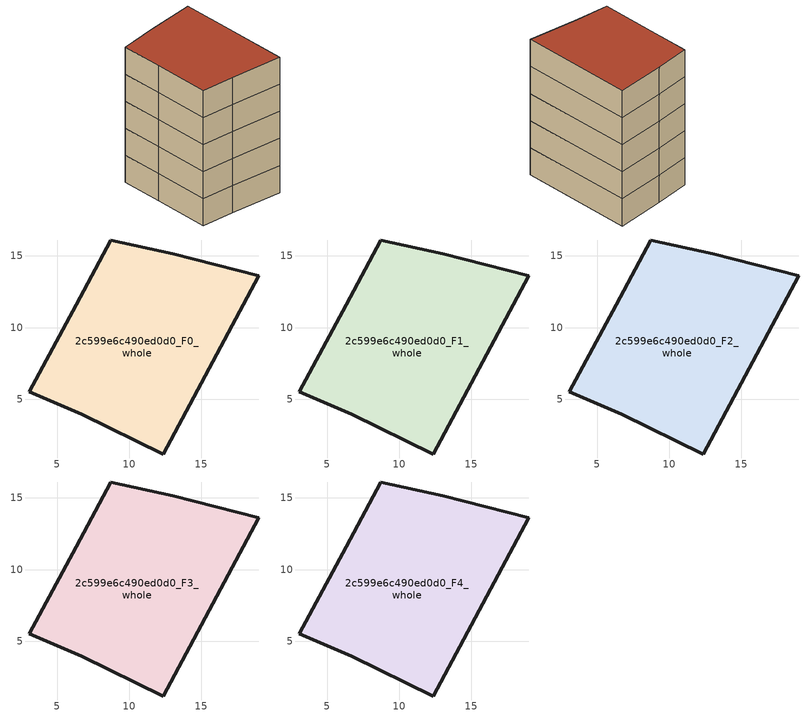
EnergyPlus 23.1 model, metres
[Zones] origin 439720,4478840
2c599e6c490ed0d0_F0_whole
 floor ground (EU_floor_Construction): 19,13.6 12.38,1.2 6.72,3.97 3.07,5.54 6.31,11.58 8.73,16.09 13.02,15.12 z0
 wall outside (EU_wall_Construction): 13.02,15.12 8.73,16.09 6.31,11.58 3.07,5.54 6.72,3.97 12.38,1.2 19,13.6 13.02,15.12 z0:3
2c599e6c490ed0d0_F1_whole
 floor to 2c599e6c490ed0d0_F0_whole (EU_floor_Construction): 19,13.6 12.38,1.2 6.72,3.97 3.07,5.54 6.31,11.58 8.73,16.09 13.02,15.12 z3
 wall outside (EU_wall_Construction): 13.02,15.12 8.73,16.09 6.31,11.58 3.07,5.54 6.72,3.97 12.38,1.2 19,13.6 13.02,15.12 z3:6
2c599e6c490ed0d0_F2_whole
 floor to 2c599e6c490ed0d0_F1_whole (EU_floor_Construction): 19,13.6 12.38,1.2 6.72,3.97 3.07,5.54 6.31,11.58 8.73,16.09 13.02,15.12 z6
 wall outside (EU_wall_Construction): 13.02,15.12 8.73,16.09 6.31,11.58 3.07,5.54 6.72,3.97 12.38,1.2 19,13.6 13.02,15.12 z6:9
2c599e6c490ed0d0_F3_whole
 floor to 2c599e6c490ed0d0_F2_whole (EU_floor_Construction): 19,13.6 12.38,1.2 6.72,3.97 3.07,5.54 6.31,11.58 8.73,16.09 13.02,15.12 z9
 wall outside (EU_wall_Construction): 13.02,15.12 8.73,16.09 6.31,11.58 3.07,5.54 6.72,3.97 12.38,1.2 19,13.6 13.02,15.12 z9:12
2c599e6c490ed0d0_F4_whole
 floor to 2c599e6c490ed0d0_F3_whole (EU_floor_Construction): 19,13.6 12.38,1.2 6.72,3.97 3.07,5.54 6.31,11.58 8.73,16.09 13.02,15.12 z12
 wall outside (EU_wall_Construction): 13.02,15.12 8.73,16.09 6.31,11.58 3.07,5.54 6.72,3.97 12.38,1.2 19,13.6 13.02,15.12 z12:15
 roof outside (EU_roof_Construction): 12.38,1.2 19,13.6 13.02,15.12 8.73,16.09 6.31,11.58 3.07,5.54 6.72,3.97 z15
[Building]
EU S2 Campaign: North Axis=0; Terrain=City; Solar Distribution=FullExterior
[Site:Location]
Madrid: Latitude=40.5; Longitude=-3.5; Time Zone=1; Elevation=609
[SizingPeriod:WeatherFileDays]
AnnualSizingPeriod: Begin Month=1; Begin Day of Month=1; End Month=12; End Day of Month=31; Day of Week for Start Day=Monday; Use Weather File Daylight Saving Period=No; Use Weather File Rain and Snow Indicators=No
[MATERIAL]
EU_InternalMass_Material: Roughness=MediumRough; Thickness=0.1; Conductivity=1; Density=1800; Specific Heat=900; Thermal Absorptance=0.9; Solar Absorptance=0.7; Visible Absorptance=0.7
[MATERIAL:NOMASS] Roughness=MediumRough; Thermal Absorptance=0.9; Solar Absorptance=0.7; Visible Absorptance=0.7
Name | Thermal Resistance
EU_wall_NoMass | 0.419739
EU_roof_NoMass | 0.352165
EU_floor_NoMass | 0.608284
[CONSTRUCTION]
EU_wall_Construction: EU_wall_NoMass
EU_roof_Construction: EU_roof_NoMass
EU_floor_Construction: EU_floor_NoMass
EU_InternalMass_Construction: EU_InternalMass_Material
[ZONE] Type=1; Multiplier=1; Ceiling Height=autocalculate; Floor Area=autocalculate; Part of Total Floor Area=Yes
Name | Volume
2c599e6c490ed0d0_F0_whole | 399.033
2c599e6c490ed0d0_F1_whole; 2c599e6c490ed0d0_F2_whole; 2c599e6c490ed0d0_F3_whole; 2c599e6c490ed0d0_F4_whole | 399.032
[INTERNALMASS] Construction=EU_InternalMass_Construction; Surface Area=133.011
Name | Zone or ZoneList
2c599e6c490ed0d0_F0_whole_EU_InternalMass | 2c599e6c490ed0d0_F0_whole
2c599e6c490ed0d0_F1_whole_EU_InternalMass | 2c599e6c490ed0d0_F1_whole
2c599e6c490ed0d0_F2_whole_EU_InternalMass | 2c599e6c490ed0d0_F2_whole
2c599e6c490ed0d0_F3_whole_EU_InternalMass | 2c599e6c490ed0d0_F3_whole
2c599e6c490ed0d0_F4_whole_EU_InternalMass | 2c599e6c490ed0d0_F4_whole
[OTHEREQUIPMENT] Fuel Type=Electricity; Design Level Calculation Method=Watts/Area; Power per Zone Floor Area=1; Fraction Latent=0; Fraction Radiant=0; Fraction Lost=0; Carbon Dioxide Generation Rate=0; EndUse Subcategory=EU_Step8_InternalGains
Name | Zone or ZoneList or Space or SpaceList | Schedule
EU_Step8_InternalGain_2c599e6c490ed0d0_F0_whole_f000 | 2c599e6c490ed0d0_F0_whole | EU_Step8_GainSchedule_2c599e6c490ed0d0_F0_whole_f000
EU_Step8_InternalGain_2c599e6c490ed0d0_F1_whole_f000 | 2c599e6c490ed0d0_F1_whole | EU_Step8_GainSchedule_2c599e6c490ed0d0_F1_whole_f000
EU_Step8_InternalGain_2c599e6c490ed0d0_F2_whole_f000 | 2c599e6c490ed0d0_F2_whole | EU_Step8_GainSchedule_2c599e6c490ed0d0_F2_whole_f000
EU_Step8_InternalGain_2c599e6c490ed0d0_F3_whole_f000 | 2c599e6c490ed0d0_F3_whole | EU_Step8_GainSchedule_2c599e6c490ed0d0_F3_whole_f000
EU_Step8_InternalGain_2c599e6c490ed0d0_F4_whole_f000 | 2c599e6c490ed0d0_F4_whole | EU_Step8_GainSchedule_2c599e6c490ed0d0_F4_whole_f000
[ZONEVENTILATION:DESIGNFLOWRATE] Schedule=EU_AlwaysOn; Design Flow Rate Calculation Method=AirChanges/Hour; Air Changes per Hour=0.703302; Ventilation Type=Natural; Fan Pressure Rise=0; Fan Total Efficiency=1; Constant Term Coefficient=1; Temperature Term Coefficient=0; Velocity Term Coefficient=0; Velocity Squared Term Coefficient=0; Minimum Indoor Temperature=-100; Maximum Indoor Temperature=100; Delta Temperature=-100; Minimum Outdoor Temperature=-100; Maximum Outdoor Temperature=100; Maximum Wind Speed=40
Name | Zone or ZoneList or Space or SpaceList
EU_ConstantAir_2c599e6c490ed0d0_F0_whole | 2c599e6c490ed0d0_F0_whole
EU_ConstantAir_2c599e6c490ed0d0_F1_whole | 2c599e6c490ed0d0_F1_whole
EU_ConstantAir_2c599e6c490ed0d0_F2_whole | 2c599e6c490ed0d0_F2_whole
EU_ConstantAir_2c599e6c490ed0d0_F3_whole | 2c599e6c490ed0d0_F3_whole
EU_ConstantAir_2c599e6c490ed0d0_F4_whole | 2c599e6c490ed0d0_F4_whole
[HVACTEMPLATE:THERMOSTAT] Constant Heating Setpoint=20; Constant Cooling Setpoint=50
EU_HeatOnly_2c599e6c490ed0d0_F0_whole; EU_HeatOnly_2c599e6c490ed0d0_F1_whole; EU_HeatOnly_2c599e6c490ed0d0_F2_whole; EU_HeatOnly_2c599e6c490ed0d0_F3_whole; EU_HeatOnly_2c599e6c490ed0d0_F4_whole
[HVACTEMPLATE:ZONE:IDEALLOADSAIRSYSTEM] System Availability Schedule=EU_AlwaysOn; Maximum Heating Supply Air Temperature=50; Minimum Cooling Supply Air Temperature=13; Maximum Heating Supply Air Humidity Ratio=0.0156; Minimum Cooling Supply Air Humidity Ratio=0.0077; Heating Limit=NoLimit; Cooling Limit=NoLimit; Heating Availability Schedule=EU_AlwaysOn; Cooling Availability Schedule=EU_CoolingOff; Dehumidification Control Type=ConstantSensibleHeatRatio; Cooling Sensible Heat Ratio=0.7; Dehumidification Setpoint=60; Humidification Control Type=None; Humidification Setpoint=30; Outdoor Air Method=None; Outdoor Air Flow Rate per Person=0.00944; Outdoor Air Flow Rate per Zone Floor Area=0; Outdoor Air Flow Rate per Zone=0; Demand Controlled Ventilation Type=None; Outdoor Air Economizer Type=NoEconomizer; Heat Recovery Type=None; Sensible Heat Recovery Effectiveness=0.7; Latent Heat Recovery Effectiveness=0.65
Name | Template Thermostat
2c599e6c490ed0d0_F0_whole | EU_HeatOnly_2c599e6c490ed0d0_F0_whole
2c599e6c490ed0d0_F1_whole | EU_HeatOnly_2c599e6c490ed0d0_F1_whole
2c599e6c490ed0d0_F2_whole | EU_HeatOnly_2c599e6c490ed0d0_F2_whole
2c599e6c490ed0d0_F3_whole | EU_HeatOnly_2c599e6c490ed0d0_F3_whole
2c599e6c490ed0d0_F4_whole | EU_HeatOnly_2c599e6c490ed0d0_F4_whole
[SIZING:ZONE] Zone Cooling Design Supply Air Temperature Input Method=SupplyAirTemperature; Zone Cooling Design Supply Air Temperature=13; Zone Heating Design Supply Air Temperature Input Method=SupplyAirTemperature; Zone Heating Design Supply Air Temperature=50; Zone Cooling Design Supply Air Humidity Ratio=0.008; Zone Heating Design Supply Air Humidity Ratio=0.008; Cooling Design Air Flow Method=DesignDay; Cooling Design Air Flow Rate=0; Cooling Minimum Air Flow per Zone Floor Area=0.000762; Cooling Minimum Air Flow=0; Cooling Minimum Air Flow Fraction=0.2; Heating Design Air Flow Method=DesignDay; Heating Design Air Flow Rate=0; Heating Maximum Air Flow per Zone Floor Area=0.002032; Heating Maximum Air Flow=0.141576; Heating Maximum Air Flow Fraction=0.3; Account for Dedicated Outdoor Air System=No; Dedicated Outdoor Air System Control Strategy=NeutralSupplyAir; Dedicated Outdoor Air Low Setpoint Temperature for Design=autosize; Dedicated Outdoor Air High Setpoint Temperature for Design=autosize; Zone Load Sizing Method=Sensible Load Only No Latent Load; Zone Latent Cooling Design Supply Air Humidity Ratio Input Method=HumidityRatioDifference; Zone Cooling Design Supply Air Humidity Ratio Difference=0.005; Zone Latent Heating Design Supply Air Humidity Ratio Input Method=HumidityRatioDifference; Zone Humidification Design Supply Air Humidity Ratio Difference=0.005
2c599e6c490ed0d0_F0_whole; 2c599e6c490ed0d0_F1_whole; 2c599e6c490ed0d0_F2_whole; 2c599e6c490ed0d0_F3_whole; 2c599e6c490ed0d0_F4_whole
[SCHEDULE:CONSTANT]
Name | Hourly Value
EU_AlwaysOn | 1
EU_CoolingOff | 0
[SCHEDULE:FILE] Column Number=1; Rows to Skip at Top=0; Number of Hours of Data=8760; Column Separator=Comma; Interpolate to Timestep=No; Minutes per Item=60; Adjust Schedule for Daylight Savings=Yes
Name | File
EU_Step8_GainSchedule_2c599e6c490ed0d0_F0_whole_f000 | C:\Users\o_iseri\Desktop\OpenUBEM\openubem\outputs\eu_evidence\EU-11\ES-MAD-BERRUGUETE\idfs\2c599e6c490ed0d0\2c599e6c490ed0d0_F0_whole_f000_gain.csv
EU_Step8_GainSchedule_2c599e6c490ed0d0_F1_whole_f000 | C:\Users\o_iseri\Desktop\OpenUBEM\openubem\outputs\eu_evidence\EU-11\ES-MAD-BERRUGUETE\idfs\2c599e6c490ed0d0\2c599e6c490ed0d0_F1_whole_f000_gain.csv
EU_Step8_GainSchedule_2c599e6c490ed0d0_F2_whole_f000 | C:\Users\o_iseri\Desktop\OpenUBEM\openubem\outputs\eu_evidence\EU-11\ES-MAD-BERRUGUETE\idfs\2c599e6c490ed0d0\2c599e6c490ed0d0_F2_whole_f000_gain.csv
EU_Step8_GainSchedule_2c599e6c490ed0d0_F3_whole_f000 | C:\Users\o_iseri\Desktop\OpenUBEM\openubem\outputs\eu_evidence\EU-11\ES-MAD-BERRUGUETE\idfs\2c599e6c490ed0d0\2c599e6c490ed0d0_F3_whole_f000_gain.csv
EU_Step8_GainSchedule_2c599e6c490ed0d0_F4_whole_f000 | C:\Users\o_iseri\Desktop\OpenUBEM\openubem\outputs\eu_evidence\EU-11\ES-MAD-BERRUGUETE\idfs\2c599e6c490ed0d0\2c599e6c490ed0d0_F4_whole_f000_gain.csv
